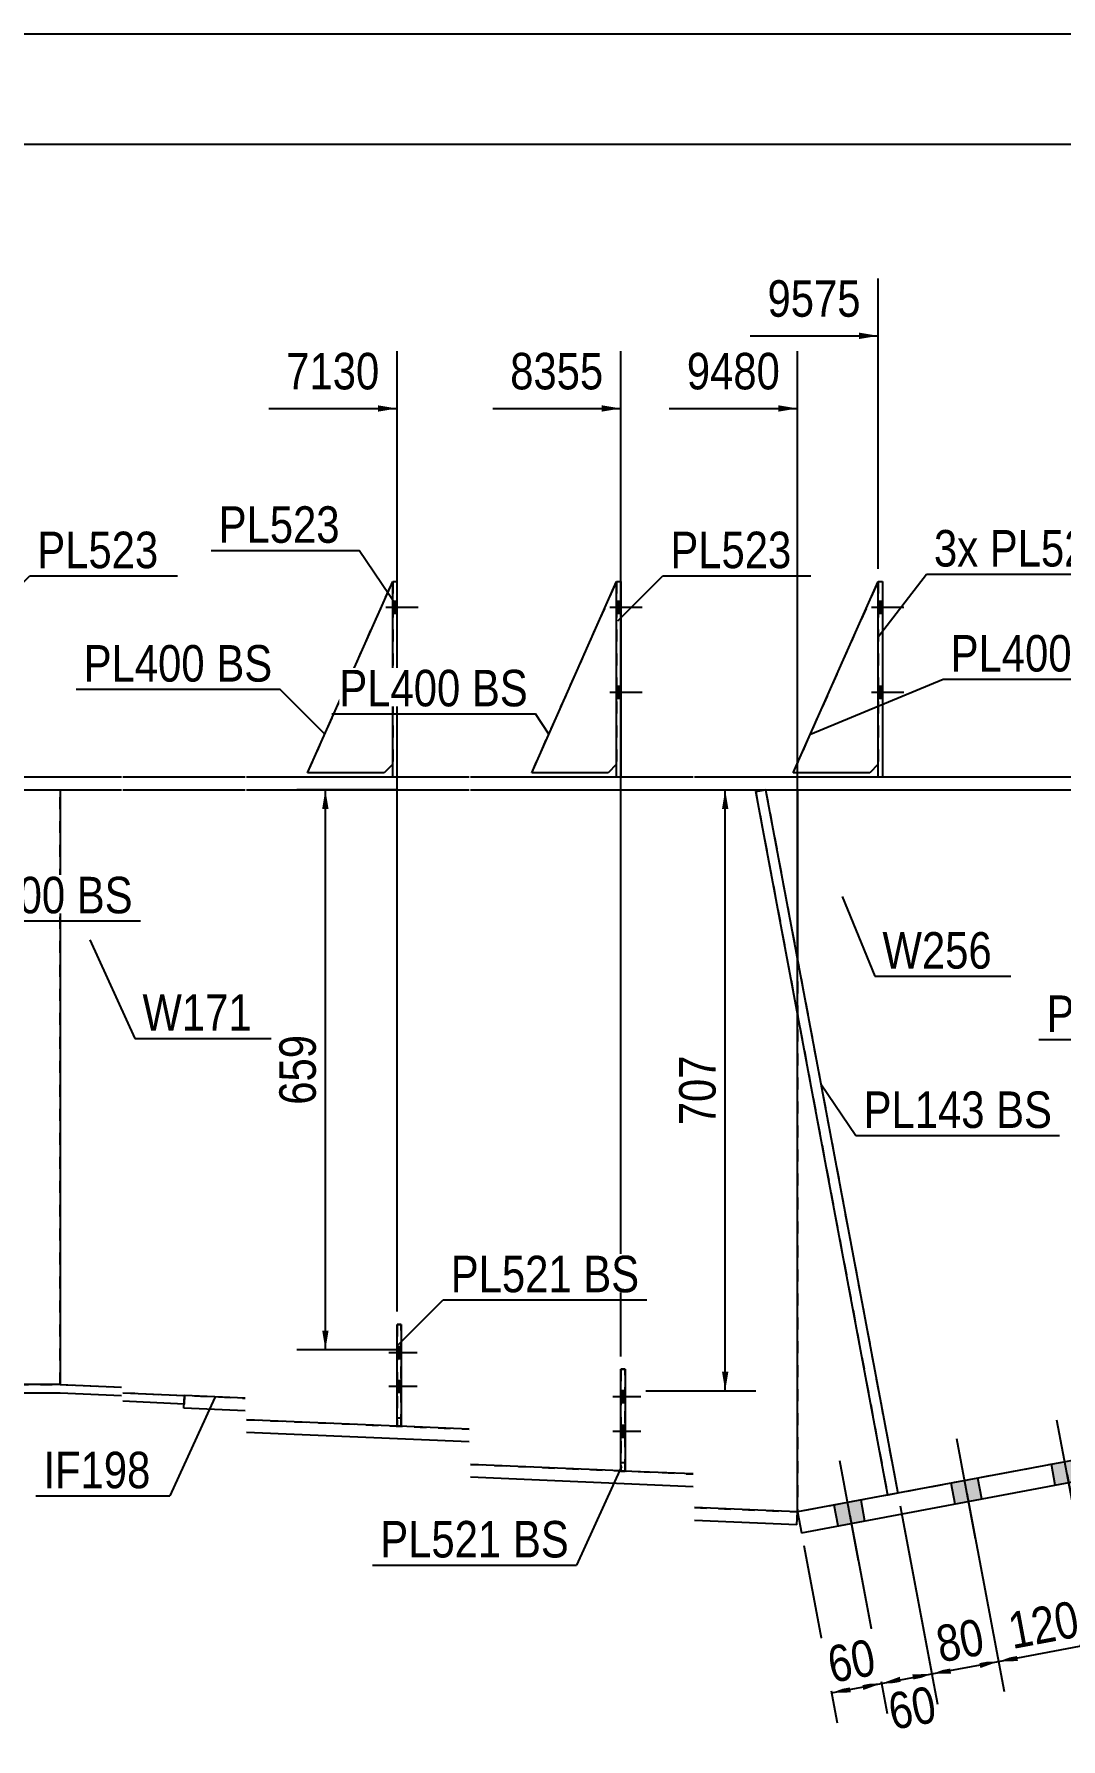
# Model space of a CAD drawing. Header units: millimetres. Extents: x -25 to 378, y -194 to 83.
# Drawn here: x 201.2 to 281.8, y -51.1 to 82.6 of the extents above; entities that cross this region are included whole.
import ezdxf

# ---------------------------------------------------------------- set-up
doc = ezdxf.new("R2010")
doc.units = ezdxf.units.MM
doc.linetypes.add('DXK_LINE_DOT1', pattern=[1.8814, 0.9407, -0.9407])
doc.linetypes.add('DXK_LINE_DOT2', pattern=[3.9198, 1.9599, -1.9599])
doc.styles.add('Arial Narrow', font='ARIALN.TTF', dxfattribs={"height": 0.2})

# ---------------------------------------------------------------- blocks, each defined once
blk = doc.blocks.new('Unknown-627304381-1201')
at = {"color": 5, "linetype": 'Continuous'}
blk.add_line((377.65, 82.62), (-22.35, 82.62), dxfattribs=at)
blk = doc.blocks.new('Bolt-627304381-1607 - 1601')
at = {"linetype": 'Continuous'}
for points in [[(229.69, 37.2), (229.69, 38.13), (229.36, 38.13), (229.36, 37.2)], [(229.69, 37.2), (229.69, 38.13), (229.36, 38.13), (229.36, 37.2)], [(229.69, 37.2), (229.69, 38.13), (229.36, 38.13), (229.36, 37.2)], [(229.69, 30.53), (229.69, 31.47), (229.36, 31.47), (229.36, 30.53)], [(229.69, 30.53), (229.69, 31.47), (229.36, 31.47), (229.36, 30.53)], [(229.69, 30.53), (229.69, 31.47), (229.36, 31.47), (229.36, 30.53)]]:
    blk.add_hatch(color=3, dxfattribs=at).paths.add_polyline_path(points)
at = {"color": 3, "linetype": 'Continuous'}
for p, q in [((228.83, 37.67), (231.36, 37.67)), ((228.83, 37.67), (231.36, 37.67)), ((228.83, 37.67), (231.36, 37.67)), ((229.36, 38.13), (229.69, 38.13)), ((229.36, 38.13), (229.69, 38.13)), ((229.36, 38.13), (229.69, 38.13)), ((229.36, 37.2), (229.69, 37.2)), ((229.36, 37.2), (229.69, 37.2)), ((229.36, 37.2), (229.69, 37.2)), ((228.83, 31), (231.36, 31)), ((228.83, 31), (231.36, 31)), ((228.83, 31), (231.36, 31)), ((229.36, 31.47), (229.69, 31.47)), ((229.36, 31.47), (229.69, 31.47)), ((229.36, 31.47), (229.69, 31.47)), ((229.36, 30.53), (229.69, 30.53)), ((229.36, 30.53), (229.69, 30.53)), ((229.36, 30.53), (229.69, 30.53))]:
    blk.add_line(p, q, dxfattribs=at)
blk = doc.blocks.new('Bolt-627304381-1608 - 1601')
at = {"linetype": 'Continuous'}
for points in [[(247.27, 37.2), (247.27, 38.13), (246.93, 38.13), (246.93, 37.2)], [(247.27, 37.2), (247.27, 38.13), (246.93, 38.13), (246.93, 37.2)], [(247.27, 37.2), (247.27, 38.13), (246.93, 38.13), (246.93, 37.2)], [(247.27, 30.53), (247.27, 31.47), (246.93, 31.47), (246.93, 30.53)], [(247.27, 30.53), (247.27, 31.47), (246.93, 31.47), (246.93, 30.53)], [(247.27, 30.53), (247.27, 31.47), (246.93, 31.47), (246.93, 30.53)]]:
    blk.add_hatch(color=3, dxfattribs=at).paths.add_polyline_path(points)
at = {"color": 3, "linetype": 'Continuous'}
for p, q in [((246.4, 37.67), (248.93, 37.67)), ((246.4, 37.67), (248.93, 37.67)), ((246.4, 37.67), (248.93, 37.67)), ((246.93, 38.13), (247.27, 38.13)), ((246.93, 38.13), (247.27, 38.13)), ((246.93, 38.13), (247.27, 38.13)), ((246.93, 37.2), (247.27, 37.2)), ((246.93, 37.2), (247.27, 37.2)), ((246.93, 37.2), (247.27, 37.2)), ((246.4, 31), (248.93, 31)), ((246.4, 31), (248.93, 31)), ((246.4, 31), (248.93, 31)), ((246.93, 31.47), (247.27, 31.47)), ((246.93, 31.47), (247.27, 31.47)), ((246.93, 31.47), (247.27, 31.47)), ((246.93, 30.53), (247.27, 30.53)), ((246.93, 30.53), (247.27, 30.53)), ((246.93, 30.53), (247.27, 30.53))]:
    blk.add_line(p, q, dxfattribs=at)
blk = doc.blocks.new('Part-627304381-2244 - 1601')
at = {"color": 2, "linetype": 'Continuous'}
for p, q in [((75.62, -23.33), (70.82, -23.33)), ((70.82, -23.33), (70.82, -24)), ((75.62, -24), (70.82, -24)), ((92.99, -23.33), (75.72, -23.33)), ((92.99, -24), (75.72, -24)), ((179.04, -23.33), (93.09, -23.33)), ((179.04, -24), (93.09, -24)), ((203.28, -23.33), (179.14, -23.33)), ((203.26, -24), (179.14, -24)), ((208.08, -24.21), (203.26, -24)), ((203.28, -23.33), (208.08, -23.54)), ((208.18, -23.98), (213.02, -24.19)), ((212.99, -24.86), (208.18, -24.65)), ((213.02, -24.19), (212.99, -24.86))]:
    blk.add_line(p, q, dxfattribs=at)
blk = doc.blocks.new('Bolt-627304381-1612 - 1601')
at = {"linetype": 'Continuous'}
for points in [[(267.79, 37.2), (267.79, 38.13), (267.46, 38.13), (267.46, 37.2)], [(267.79, 37.2), (267.79, 38.13), (267.46, 38.13), (267.46, 37.2)], [(267.79, 37.2), (267.79, 38.13), (267.46, 38.13), (267.46, 37.2)], [(267.79, 30.53), (267.79, 31.47), (267.46, 31.47), (267.46, 30.53)], [(267.79, 30.53), (267.79, 31.47), (267.46, 31.47), (267.46, 30.53)], [(267.79, 30.53), (267.79, 31.47), (267.46, 31.47), (267.46, 30.53)]]:
    blk.add_hatch(color=3, dxfattribs=at).paths.add_polyline_path(points)
at = {"color": 3, "linetype": 'Continuous'}
for p, q in [((266.93, 37.67), (269.46, 37.67)), ((266.93, 37.67), (269.46, 37.67)), ((266.93, 37.67), (269.46, 37.67)), ((267.46, 38.13), (267.79, 38.13)), ((267.46, 38.13), (267.79, 38.13)), ((267.46, 38.13), (267.79, 38.13)), ((267.46, 37.2), (267.79, 37.2)), ((267.46, 37.2), (267.79, 37.2)), ((267.46, 37.2), (267.79, 37.2)), ((266.93, 31), (269.46, 31)), ((266.93, 31), (269.46, 31)), ((266.93, 31), (269.46, 31)), ((267.46, 31.47), (267.79, 31.47)), ((267.46, 31.47), (267.79, 31.47)), ((267.46, 31.47), (267.79, 31.47)), ((267.46, 30.53), (267.79, 30.53)), ((267.46, 30.53), (267.79, 30.53)), ((267.46, 30.53), (267.79, 30.53))]:
    blk.add_line(p, q, dxfattribs=at)
blk = doc.blocks.new('Part-627304381-1798 - 1601')
at = {"color": 2, "linetype": 'Continuous'}
for p, q in [((229.36, 24.33), (229.36, 39.67)), ((229.36, 39.67), (229.69, 39.67)), ((229.69, 39.67), (229.69, 24.33))]:
    blk.add_line(p, q, dxfattribs=at)
at = {"color": 7, "linetype": 'DXK_LINE_DOT1'}
blk.add_line((229.69, 24.33), (229.36, 24.33), dxfattribs=at)
blk = doc.blocks.new('Part-627304381-2005 - 1601')
at = {"color": 2, "linetype": 'Continuous'}
for p, q in [((247.27, -30.12), (247.27, -22.12)), ((247.27, -22.12), (247.61, -22.12)), ((247.61, -22.12), (247.61, -30.12)), ((247.61, -30.12), (247.27, -30.12))]:
    blk.add_line(p, q, dxfattribs=at)
at = {"color": 7, "linetype": 'DXK_LINE_DOT1'}
blk.add_line((247.27, -29.45), (247.61, -29.45), dxfattribs=at)
blk = doc.blocks.new('Bolt-627304381-1615 - 1601')
at = {"color": 3, "linetype": 'DXK_LINE_DOT2'}
for p, q in [((229.07, -20.82), (231.27, -20.82)), ((229.7, -20.36), (230.03, -20.36)), ((229.7, -21.29), (230.03, -21.29)), ((229.07, -23.47), (231.27, -23.47)), ((229.7, -23.01), (230.03, -23.01)), ((229.7, -23.94), (230.03, -23.94))]:
    blk.add_line(p, q, dxfattribs=at)
blk = doc.blocks.new('Bolt-627304381-1616 - 1601')
at = {"color": 3, "linetype": 'DXK_LINE_DOT2'}
for p, q in [((247.27, -23.81), (247.61, -23.81)), ((246.64, -24.27), (248.84, -24.27)), ((247.27, -24.74), (247.61, -24.74)), ((247.27, -26.52), (247.61, -26.52)), ((246.64, -26.98), (248.84, -26.98)), ((247.27, -27.45), (247.61, -27.45))]:
    blk.add_line(p, q, dxfattribs=at)
blk = doc.blocks.new('Bolt-627304381-1621 - 1601')
at = {"linetype": 'Continuous'}
for points in [[(230.03, -21.29), (230.03, -20.36), (229.7, -20.36), (229.7, -21.29)], [(230.03, -23.94), (230.03, -23.01), (229.7, -23.01), (229.7, -23.94)]]:
    blk.add_hatch(color=3, dxfattribs=at).paths.add_polyline_path(points)
at = {"color": 3, "linetype": 'Continuous'}
for p, q in [((229.07, -20.82), (231.27, -20.82)), ((229.7, -20.36), (230.03, -20.36)), ((229.7, -21.29), (230.03, -21.29)), ((229.07, -23.47), (231.27, -23.47)), ((229.7, -23.01), (230.03, -23.01)), ((229.7, -23.94), (230.03, -23.94))]:
    blk.add_line(p, q, dxfattribs=at)
blk = doc.blocks.new('Bolt-627304381-1622 - 1601')
at = {"linetype": 'Continuous'}
for points in [[(247.61, -24.74), (247.61, -23.81), (247.27, -23.81), (247.27, -24.74)], [(247.61, -27.45), (247.61, -26.52), (247.27, -26.52), (247.27, -27.45)]]:
    blk.add_hatch(color=3, dxfattribs=at).paths.add_polyline_path(points)
at = {"color": 3, "linetype": 'Continuous'}
for p, q in [((247.27, -23.81), (247.61, -23.81)), ((246.64, -24.27), (248.84, -24.27)), ((247.27, -24.74), (247.61, -24.74)), ((247.27, -26.52), (247.61, -26.52)), ((246.64, -26.98), (248.84, -26.98)), ((247.27, -27.45), (247.61, -27.45))]:
    blk.add_line(p, q, dxfattribs=at)
blk = doc.blocks.new('Part-627304381-1756 - 1601')
at = {"color": 7, "linetype": 'DXK_LINE_DOT1'}
for p, q in [((260.79, 24.67), (267.46, 39.67)), ((267.46, 39.67), (267.46, 25.33)), ((266.79, 24.67), (260.79, 24.67)), ((267.46, 25.33), (266.79, 24.67))]:
    blk.add_line(p, q, dxfattribs=at)
blk = doc.blocks.new('Bolt-627304381-1637 - 1601')
at = {"linetype": 'Continuous'}
for points in [[(332.94, -19.85), (330.84, -20.24), (331.15, -21.88), (333.25, -21.49)], [(332.94, -19.85), (330.84, -20.24), (331.15, -21.88), (333.25, -21.49)], [(323.77, -21.57), (321.67, -21.96), (321.98, -23.6), (324.07, -23.21)], [(323.77, -21.57), (321.67, -21.96), (321.98, -23.6), (324.07, -23.21)], [(315.9, -23.05), (313.81, -23.44), (314.11, -25.08), (316.21, -24.68)], [(315.9, -23.05), (313.81, -23.44), (314.11, -25.08), (316.21, -24.68)], [(308.04, -24.52), (305.94, -24.92), (306.25, -26.55), (308.35, -26.16)], [(308.04, -24.52), (305.94, -24.92), (306.25, -26.55), (308.35, -26.16)], [(291, -27.72), (288.91, -28.12), (289.22, -29.75), (291.31, -29.36)], [(291, -27.72), (288.91, -28.12), (289.22, -29.75), (291.31, -29.36)], [(283.14, -29.2), (281.05, -29.59), (281.35, -31.23), (283.45, -30.84)], [(283.14, -29.2), (281.05, -29.59), (281.35, -31.23), (283.45, -30.84)], [(275.28, -30.68), (273.18, -31.07), (273.49, -32.71), (275.59, -32.31)], [(275.28, -30.68), (273.18, -31.07), (273.49, -32.71), (275.59, -32.31)], [(266.11, -32.4), (264.01, -32.79), (264.32, -34.43), (266.41, -34.04)], [(266.11, -32.4), (264.01, -32.79), (264.32, -34.43), (266.41, -34.04)]]:
    blk.add_hatch(color=3, dxfattribs=at).paths.add_polyline_path(points)
at = {"color": 3, "linetype": 'Continuous'}
for p, q in [((332.75, -24.61), (331.27, -16.77)), ((332.75, -24.61), (331.27, -16.77)), ((323.58, -26.34), (322.1, -18.49)), ((323.58, -26.34), (322.1, -18.49)), ((315.71, -27.81), (314.24, -19.97)), ((315.71, -27.81), (314.24, -19.97)), ((333.25, -21.49), (332.94, -19.85)), ((333.25, -21.49), (332.94, -19.85)), ((331.15, -21.88), (330.84, -20.24)), ((331.15, -21.88), (330.84, -20.24)), ((307.85, -29.29), (306.38, -21.44)), ((307.85, -29.29), (306.38, -21.44)), ((321.98, -23.6), (321.67, -21.96)), ((321.98, -23.6), (321.67, -21.96)), ((324.07, -23.21), (323.77, -21.57)), ((324.07, -23.21), (323.77, -21.57)), ((314.11, -25.08), (313.81, -23.44)), ((314.11, -25.08), (313.81, -23.44)), ((316.21, -24.68), (315.9, -23.05)), ((316.21, -24.68), (315.9, -23.05)), ((290.81, -32.49), (289.34, -24.64)), ((290.81, -32.49), (289.34, -24.64)), ((306.25, -26.55), (305.94, -24.92)), ((306.25, -26.55), (305.94, -24.92)), ((308.35, -26.16), (308.04, -24.52)), ((308.35, -26.16), (308.04, -24.52)), ((282.95, -33.97), (281.48, -26.12)), ((282.95, -33.97), (281.48, -26.12)), ((275.09, -35.44), (273.62, -27.6)), ((275.09, -35.44), (273.62, -27.6)), ((291.31, -29.36), (291, -27.72)), ((291.31, -29.36), (291, -27.72)), ((265.92, -37.17), (264.44, -29.32)), ((265.92, -37.17), (264.44, -29.32)), ((283.45, -30.84), (283.14, -29.2)), ((283.45, -30.84), (283.14, -29.2)), ((289.22, -29.75), (288.91, -28.12)), ((289.22, -29.75), (288.91, -28.12)), ((275.59, -32.31), (275.28, -30.68)), ((275.59, -32.31), (275.28, -30.68)), ((281.35, -31.23), (281.05, -29.59)), ((281.35, -31.23), (281.05, -29.59)), ((273.49, -32.71), (273.18, -31.07)), ((273.49, -32.71), (273.18, -31.07)), ((264.32, -34.43), (264.01, -32.79)), ((264.32, -34.43), (264.01, -32.79)), ((266.41, -34.04), (266.11, -32.4)), ((266.41, -34.04), (266.11, -32.4))]:
    blk.add_line(p, q, dxfattribs=at)
blk = doc.blocks.new('Part-627304381-1643 - 1601')
at = {"color": 7, "linetype": 'DXK_LINE_DOT1'}
for p, q in [((179.14, 23.33), (203.28, 23.33)), ((203.28, -23.33), (203.28, 23.33)), ((179.14, -23.33), (203.28, -23.33))]:
    blk.add_line(p, q, dxfattribs=at)
blk = doc.blocks.new('Part-627304381-1793 - 1601')
at = {"color": 2, "linetype": 'Continuous'}
for p, q in [((246.93, 24.33), (246.93, 39.67)), ((246.93, 39.67), (247.27, 39.67)), ((247.27, 39.67), (247.27, 24.33))]:
    blk.add_line(p, q, dxfattribs=at)
at = {"color": 7, "linetype": 'DXK_LINE_DOT1'}
blk.add_line((247.27, 24.33), (246.93, 24.33), dxfattribs=at)
blk = doc.blocks.new('Part-627304381-1828 - 1601')
at = {"color": 2, "linetype": 'Continuous'}
for p, q in [((267.46, 24.33), (267.46, 39.67)), ((267.46, 39.67), (267.79, 39.67)), ((267.79, 39.67), (267.79, 24.33))]:
    blk.add_line(p, q, dxfattribs=at)
at = {"color": 7, "linetype": 'DXK_LINE_DOT1'}
blk.add_line((267.79, 24.33), (267.46, 24.33), dxfattribs=at)
blk = doc.blocks.new('Part-627304381-1872 - 1601')
at = {"color": 2, "linetype": 'Continuous'}
for p, q in [((335.82, -19.31), (261.13, -33.33)), ((336.13, -20.94), (335.82, -19.31)), ((261.43, -34.97), (336.13, -20.94)), ((261.13, -33.33), (261.43, -34.97))]:
    blk.add_line(p, q, dxfattribs=at)
blk = doc.blocks.new('Part-627304381-1916 - 1601')
at = {"color": 7, "linetype": 'DXK_LINE_DOT1'}
for p, q in [((258.62, 23.33), (257.84, 23.19)), ((257.84, 23.19), (268.2, -32)), ((258.62, 23.33), (268.99, -31.86)), ((268.99, -31.86), (268.2, -32))]:
    blk.add_line(p, q, dxfattribs=at)
blk = doc.blocks.new('Part-627304381-1931 - 1601')
at = {"color": 2, "linetype": 'Continuous'}
for p, q in [((240.27, 24.67), (246.93, 39.67)), ((246.27, 24.67), (240.27, 24.67)), ((246.93, 25.33), (246.27, 24.67))]:
    blk.add_line(p, q, dxfattribs=at)
at = {"color": 7, "linetype": 'DXK_LINE_DOT1'}
blk.add_line((246.93, 39.67), (246.93, 25.33), dxfattribs=at)
blk = doc.blocks.new('Part-627304381-1936 - 1601')
at = {"color": 2, "linetype": 'Continuous'}
for p, q in [((222.69, 24.67), (229.36, 39.67)), ((228.69, 24.67), (222.69, 24.67)), ((229.36, 25.33), (228.69, 24.67))]:
    blk.add_line(p, q, dxfattribs=at)
at = {"color": 7, "linetype": 'DXK_LINE_DOT1'}
blk.add_line((229.36, 39.67), (229.36, 25.33), dxfattribs=at)
blk = doc.blocks.new('Part-627304381-2020 - 1601')
at = {"color": 2, "linetype": 'Continuous'}
for p, q in [((229.7, -26.61), (229.7, -18.61)), ((229.7, -18.61), (230.03, -18.61)), ((230.03, -18.61), (230.03, -26.61)), ((230.03, -26.61), (229.7, -26.61))]:
    blk.add_line(p, q, dxfattribs=at)
at = {"color": 7, "linetype": 'DXK_LINE_DOT1'}
blk.add_line((229.7, -25.94), (230.03, -25.94), dxfattribs=at)
blk = doc.blocks.new('Part-627304381-2067 - 1601')
at = {"color": 2, "linetype": 'Continuous'}
for p, q in [((260.79, 24.67), (267.46, 39.67)), ((266.79, 24.67), (260.79, 24.67)), ((267.46, 25.33), (266.79, 24.67))]:
    blk.add_line(p, q, dxfattribs=at)
blk = doc.blocks.new('Part-627304381-2099 - 1601')
at = {"color": 7, "linetype": 'DXK_LINE_DOT1'}
for p, q in [((247.27, -22.12), (247.27, -30.12)), ((247.61, -22.12), (247.27, -22.12)), ((247.61, -30.12), (247.61, -22.12)), ((247.27, -30.12), (247.61, -30.12))]:
    blk.add_line(p, q, dxfattribs=at)
blk = doc.blocks.new('Part-627304381-2104 - 1601')
at = {"color": 7, "linetype": 'DXK_LINE_DOT1'}
for p, q in [((240.27, 24.67), (246.93, 39.67)), ((246.27, 24.67), (240.27, 24.67)), ((246.93, 25.33), (246.27, 24.67))]:
    blk.add_line(p, q, dxfattribs=at)
blk = doc.blocks.new('Part-627304381-2109 - 1601')
at = {"color": 7, "linetype": 'DXK_LINE_DOT1'}
for p, q in [((229.7, -18.61), (229.7, -26.61)), ((230.03, -18.61), (229.7, -18.61)), ((230.03, -26.61), (230.03, -18.61)), ((229.7, -26.61), (230.03, -26.61))]:
    blk.add_line(p, q, dxfattribs=at)
blk = doc.blocks.new('Part-627304381-2114 - 1601')
at = {"color": 7, "linetype": 'DXK_LINE_DOT1'}
for p, q in [((222.69, 24.67), (229.36, 39.67)), ((228.69, 24.67), (222.69, 24.67)), ((229.36, 25.33), (228.69, 24.67))]:
    blk.add_line(p, q, dxfattribs=at)
blk = doc.blocks.new('Part-627304381-2178 - 1601')
at = {"color": 2, "linetype": 'Continuous'}
for p, q in [((183.94, 24.33), (183.94, 23.33)), ((208.08, 24.33), (183.94, 24.33)), ((217.79, 24.33), (208.18, 24.33)), ((235.37, 24.33), (217.89, 24.33)), ((252.94, 24.33), (235.47, 24.33)), ((334.41, 24.33), (253.04, 24.33)), ((334.41, 23.33), (334.41, 24.33)), ((183.94, 23.33), (208.08, 23.33)), ((208.18, 23.33), (217.79, 23.33)), ((217.89, 23.33), (235.37, 23.33)), ((235.47, 23.33), (252.94, 23.33)), ((253.04, 23.33), (334.41, 23.33))]:
    blk.add_line(p, q, dxfattribs=at)
blk = doc.blocks.new('Part-627304381-2200 - 1601')
at = {"color": 2, "linetype": 'Continuous'}
blk.add_line((203.28, 23.33), (203.28, -23.33), dxfattribs=at)
at = {"color": 7, "linetype": 'DXK_LINE_DOT1'}
for p, q in [((203.28, 23.33), (208.08, 23.33)), ((208.18, 23.33), (217.79, 23.33)), ((217.89, 23.33), (235.37, 23.33)), ((235.47, 23.33), (252.94, 23.33)), ((253.04, 23.33), (261.13, 23.33)), ((261.13, 23.33), (261.13, -33.33)), ((203.28, -23.33), (208.08, -23.54)), ((208.18, -23.98), (217.79, -24.4)), ((217.89, -26.09), (235.37, -26.84)), ((235.47, -29.6), (252.94, -30.35)), ((253.04, -32.99), (261.13, -33.33))]:
    blk.add_line(p, q, dxfattribs=at)
blk = doc.blocks.new('Part-627304381-2222 - 1601')
at = {"color": 2, "linetype": 'Continuous'}
for p, q in [((261.13, 23.33), (261.13, 10.01)), ((319.67, 23.33), (319.72, 23.08)), ((261.13, -33.33), (261.13, 5.68))]:
    blk.add_line(p, q, dxfattribs=at)
at = {"color": 7, "linetype": 'DXK_LINE_DOT1'}
for p, q in [((261.13, 23.33), (319.67, 23.33)), ((319.72, 23.08), (327.96, -20.78)), ((327.96, -20.78), (268.99, -31.86)), ((268.2, -32), (261.13, -33.33))]:
    blk.add_line(p, q, dxfattribs=at)
blk = doc.blocks.new('Part-627304381-2266 - 1601')
at = {"color": 2, "linetype": 'Continuous'}
for p, q in [((212.98, -25.19), (213.02, -24.19)), ((217.79, -25.4), (212.98, -25.19)), ((217.79, -24.4), (213.02, -24.19)), ((229.7, -26.6), (217.89, -26.09)), ((235.37, -26.84), (229.87, -26.61)), ((235.37, -27.84), (217.89, -27.09)), ((247.27, -30.11), (235.47, -29.6)), ((252.94, -31.35), (235.47, -30.6)), ((252.94, -30.35), (247.44, -30.12)), ((261.13, -33.33), (253.04, -32.99)), ((261.08, -34.33), (261.13, -33.33)), ((261.08, -34.33), (253.04, -33.99))]:
    blk.add_line(p, q, dxfattribs=at)
blk = doc.blocks.new('Part-627304381-2310 - 1601')
at = {"color": 2, "linetype": 'Continuous'}
for p, q in [((257.84, 23.19), (258.62, 23.33)), ((268.2, -32), (257.84, 23.19)), ((258.62, 23.33), (268.99, -31.86))]:
    blk.add_line(p, q, dxfattribs=at)
blk = doc.blocks.new('StraightDimension-627304381-2586 - 1601')
at = {"linetype": 'Continuous'}
for points in [[(269.24, -46.75), (267.72, -46.78), (269.15, -46.26)], [(270.13, -46.07), (271.65, -46.04), (270.23, -46.57)]]:
    blk.add_hatch(color=7, dxfattribs=at).paths.add_polyline_path(points)
at = {"color": 7, "linetype": 'Continuous'}
for p, q in [((269.17, -32.84), (272.07, -48.25)), ((265.24, -33.58), (268.14, -48.99)), ((267.72, -46.78), (271.65, -46.04))]:
    blk.add_line(p, q, dxfattribs=at)
at = {"color": 0}
blk.add_wipeout([(272.88, -50.24), (272.1, -46.11), (267.33, -47.01), (268.1, -51.14)], dxfattribs=at)
at = {"color": 3, "style": 'Arial Narrow'}
blk.add_text('60', height=2.863, rotation=10.6341, dxfattribs=at).set_placement((268.58, -50.44))
blk = doc.blocks.new('StraightDimension-627304381-2607 - 1601')
at = {"linetype": 'Continuous'}
for points in [[(283.24, -43.61), (284.76, -43.58), (283.33, -44.11)], [(278.42, -45.03), (276.9, -45.06), (278.32, -44.54)]]:
    blk.add_hatch(color=7, dxfattribs=at).paths.add_polyline_path(points)
at = {"color": 7, "linetype": 'Continuous'}
for p, q in [((282.28, -30.38), (285.2, -45.94)), ((274.42, -31.86), (277.34, -47.42)), ((276.9, -45.06), (284.76, -43.58))]:
    blk.add_line(p, q, dxfattribs=at)
at = {"color": 0}
blk.add_wipeout([(284.08, -43.56), (283.31, -39.43), (276.74, -40.66), (277.51, -44.79)], dxfattribs=at)
at = {"color": 3, "style": 'Arial Narrow'}
blk.add_text('120', height=2.863, rotation=10.6341, dxfattribs=at).set_placement((277.99, -44.09))
blk = doc.blocks.new('StraightDimension-627304381-8940 - 1601')
at = {"linetype": 'Continuous'}
blk.add_hatch(color=7, dxfattribs=at).paths.add_polyline_path([(259.63, 53.5), (261.13, 53.25), (259.63, 53)])
at = {"color": 7, "linetype": 'Continuous'}
for p, q in [((261.13, -32.33), (261.13, 57.75)), ((251.06, 53.25), (261.13, 53.25))]:
    blk.add_line(p, q, dxfattribs=at)
at = {"color": 0}
blk.add_wipeout([(260.35, 54.15), (260.35, 58.35), (251.84, 58.35), (251.84, 54.15)], dxfattribs=at)
at = {"color": 3, "style": 'Arial Narrow'}
blk.add_text('9480', height=2.863, dxfattribs=at).set_placement((252.44, 54.75))
blk = doc.blocks.new('StraightDimension-627304381-2501 - 1601')
at = {"linetype": 'Continuous'}
for points in [[(223.83, 21.83), (224.08, 23.33), (224.33, 21.83)], [(224.33, -19.1), (224.08, -20.6), (223.83, -19.1)]]:
    blk.add_hatch(color=7, dxfattribs=at).paths.add_polyline_path(points)
at = {"color": 7, "linetype": 'Continuous'}
for p, q in [((229.64, 23.33), (221.83, 23.33)), ((224.08, -20.6), (224.08, 23.33)), ((229.64, -20.6), (221.83, -20.6))]:
    blk.add_line(p, q, dxfattribs=at)
at = {"color": 0}
blk.add_wipeout([(223.93, 4.71), (219.73, 4.71), (219.73, -1.98), (223.93, -1.98)], dxfattribs=at)
at = {"color": 3, "style": 'Arial Narrow'}
blk.add_text('659', height=2.863, rotation=90.0002, dxfattribs=at).set_placement((223.33, -1.38))
blk = doc.blocks.new('StraightDimension-627304381-2509 - 1601')
at = {"linetype": 'Continuous'}
for points in [[(255.2, 21.83), (255.45, 23.33), (255.7, 21.83)], [(255.7, -22.32), (255.45, -23.82), (255.2, -22.32)]]:
    blk.add_hatch(color=7, dxfattribs=at).paths.add_polyline_path(points)
at = {"color": 7, "linetype": 'Continuous'}
for p, q in [((249.22, 23.33), (257.85, 23.33)), ((255.45, -23.82), (255.45, 23.33)), ((249.22, -23.82), (257.85, -23.82))]:
    blk.add_line(p, q, dxfattribs=at)
at = {"color": 0}
blk.add_wipeout([(255.3, 3.1), (251.1, 3.1), (251.1, -3.59), (255.3, -3.59)], dxfattribs=at)
at = {"color": 3, "style": 'Arial Narrow'}
blk.add_text('707', height=2.863, rotation=90.0002, dxfattribs=at).set_placement((254.7, -2.99))
blk = doc.blocks.new('StraightDimension-627304381-2573 - 1601')
at = {"linetype": 'Continuous'}
for points in [[(266.2, -46.81), (267.72, -46.78), (266.29, -47.3)], [(265.31, -47.49), (263.79, -47.52), (265.22, -47)]]:
    blk.add_hatch(color=7, dxfattribs=at).paths.add_polyline_path(points)
at = {"color": 7, "linetype": 'Continuous'}
for p, q in [((265.24, -33.58), (268.17, -49.14)), ((261.62, -35.95), (264.23, -49.88)), ((263.79, -47.52), (267.72, -46.78))]:
    blk.add_line(p, q, dxfattribs=at)
at = {"color": 0}
blk.add_wipeout([(268.12, -46.56), (267.34, -42.43), (262.57, -43.32), (263.34, -47.45)], dxfattribs=at)
at = {"color": 3, "style": 'Arial Narrow'}
blk.add_text('60', height=2.863, rotation=10.6341, dxfattribs=at).set_placement((263.82, -46.75))
blk = doc.blocks.new('StraightDimension-627304381-2600 - 1601')
at = {"linetype": 'Continuous'}
for points in [[(275.38, -45.09), (276.9, -45.06), (275.47, -45.58)], [(273.17, -46.01), (271.65, -46.04), (273.08, -45.52)]]:
    blk.add_hatch(color=7, dxfattribs=at).paths.add_polyline_path(points)
at = {"color": 7, "linetype": 'Continuous'}
for p, q in [((274.42, -31.86), (277.34, -47.42)), ((269.17, -32.84), (272.1, -48.4)), ((271.65, -46.04), (276.9, -45.06))]:
    blk.add_line(p, q, dxfattribs=at)
at = {"color": 0}
blk.add_wipeout([(276.63, -44.96), (275.86, -40.83), (271.09, -41.72), (271.86, -45.85)], dxfattribs=at)
at = {"color": 3, "style": 'Arial Narrow'}
blk.add_text('80', height=2.863, rotation=10.6341, dxfattribs=at).set_placement((272.34, -45.15))
blk = doc.blocks.new('StraightDimension-627304381-2779 - 1601')
at = {"color": 7, "linetype": 'Continuous'}
blk.add_line((-1.28, 73.99), (336.13, 73.99), dxfattribs=at)
blk = doc.blocks.new('StraightDimension-627304381-8939 - 1601')
at = {"linetype": 'Continuous'}
blk.add_hatch(color=7, dxfattribs=at).paths.add_polyline_path([(265.96, 59.2), (267.46, 58.95), (265.96, 58.7)])
at = {"color": 7, "linetype": 'Continuous'}
for p, q in [((267.46, 40.67), (267.46, 63.45)), ((257.4, 58.95), (267.46, 58.95))]:
    blk.add_line(p, q, dxfattribs=at)
at = {"color": 0}
blk.add_wipeout([(266.69, 59.85), (266.69, 64.05), (258.17, 64.05), (258.17, 59.85)], dxfattribs=at)
at = {"color": 3, "style": 'Arial Narrow'}
blk.add_text('9575', height=2.863, dxfattribs=at).set_placement((258.77, 60.45))
blk = doc.blocks.new('StraightDimension-627304381-8941 - 1601')
at = {"linetype": 'Continuous'}
blk.add_hatch(color=7, dxfattribs=at).paths.add_polyline_path([(245.77, 53.5), (247.27, 53.25), (245.77, 53)])
at = {"color": 7, "linetype": 'Continuous'}
for p, q in [((247.27, -21.12), (247.27, 57.75)), ((237.21, 53.25), (247.27, 53.25))]:
    blk.add_line(p, q, dxfattribs=at)
at = {"color": 0}
blk.add_wipeout([(246.5, 54.15), (246.5, 58.35), (237.98, 58.35), (237.98, 54.15)], dxfattribs=at)
at = {"color": 3, "style": 'Arial Narrow'}
blk.add_text('8355', height=2.863, dxfattribs=at).set_placement((238.58, 54.75))
blk = doc.blocks.new('StraightDimension-627304381-8942 - 1601')
at = {"linetype": 'Continuous'}
blk.add_hatch(color=7, dxfattribs=at).paths.add_polyline_path([(228.2, 53.5), (229.7, 53.25), (228.2, 53)])
at = {"color": 7, "linetype": 'Continuous'}
for p, q in [((229.7, -17.61), (229.7, 57.75)), ((219.64, 53.25), (229.7, 53.25))]:
    blk.add_line(p, q, dxfattribs=at)
at = {"color": 0}
blk.add_wipeout([(228.92, 54.15), (228.92, 58.35), (220.41, 58.35), (220.41, 54.15)], dxfattribs=at)
at = {"color": 3, "style": 'Arial Narrow'}
blk.add_text('7130', height=2.863, dxfattribs=at).set_placement((221.01, 54.75))
blk = doc.blocks.new('Mark-627304381-1794 - 1601')
at = {"color": 7, "linetype": 'Continuous'}
blk.add_line((229.69, 37.73), (226.72, 42.11), dxfattribs=at)
at = {"color": 0}
blk.add_wipeout([(225.22, 42.71), (225.22, 45.71), (215.71, 45.71), (215.71, 42.71)], dxfattribs=at)
blk.add_wipeout([(225.22, 42.71), (225.22, 45.71), (215.71, 45.71), (215.71, 42.71)], dxfattribs=at)
at = {"color": 7, "linetype": 'Continuous'}
blk.add_line((215.11, 42.11), (226.72, 42.11), dxfattribs=at)
at = {"color": 3, "style": 'Arial Narrow'}
blk.add_text('PL523', height=2.863, dxfattribs=at).set_placement((215.71, 42.71))
blk = doc.blocks.new('MarkSet-627304381-2850 - 1601')
at = {"color": 0}
for points in [[(203.68, 13.64), (203.68, 16.64), (194.18, 16.64), (194.18, 13.64)], [(208.97, 13.64), (208.97, 16.64), (204.58, 16.64), (204.58, 13.64)]]:
    blk.add_wipeout(points, dxfattribs=at)
for points in [[(203.68, 13.64), (203.68, 16.64), (194.18, 16.64), (194.18, 13.64)], [(208.97, 13.64), (208.97, 16.64), (204.58, 16.64), (204.58, 13.64)]]:
    blk.add_wipeout(points, dxfattribs=at)
at = {"color": 7, "linetype": 'Continuous'}
for p, q in [((191.95, 27.69), (193.58, 13.04)), ((193.58, 13.04), (209.57, 13.04))]:
    blk.add_line(p, q, dxfattribs=at)
at = {"color": 3, "style": 'Arial Narrow'}
for s, p in [('PL400', (194.18, 13.64)), ('BS', (204.58, 13.64))]:
    blk.add_text(s, height=2.863, dxfattribs=at).set_placement(p)
blk = doc.blocks.new('MarkSet-627304381-2973 - 1601')
at = {"color": 0}
for points in [[(234.68, 29.88), (234.68, 32.88), (225.18, 32.88), (225.18, 29.88)], [(239.97, 29.88), (239.97, 32.88), (235.58, 32.88), (235.58, 29.88)]]:
    blk.add_wipeout(points, dxfattribs=at)
for points in [[(234.68, 29.88), (234.68, 32.88), (225.18, 32.88), (225.18, 29.88)], [(239.97, 29.88), (239.97, 32.88), (235.58, 32.88), (235.58, 29.88)]]:
    blk.add_wipeout(points, dxfattribs=at)
at = {"color": 7, "linetype": 'Continuous'}
for p in [(224.58, 29.28), (241.62, 27.69)]:
    blk.add_line(p, (240.57, 29.28), dxfattribs=at)
at = {"color": 3, "style": 'Arial Narrow'}
for s, p in [('PL400', (225.18, 29.88)), ('BS', (235.58, 29.88))]:
    blk.add_text(s, height=2.863, dxfattribs=at).set_placement(p)
blk = doc.blocks.new('Mark-627304381-1774 - 1601')
at = {"color": 0}
blk.add_wipeout([(210.99, 40.72), (210.99, 43.72), (201.48, 43.72), (201.48, 40.72)], dxfattribs=at)
blk.add_wipeout([(210.99, 40.72), (210.99, 43.72), (201.48, 43.72), (201.48, 40.72)], dxfattribs=at)
at = {"color": 7, "linetype": 'Continuous'}
for p, q in [((197.35, 36.58), (200.88, 40.12)), ((200.88, 40.12), (212.49, 40.12))]:
    blk.add_line(p, q, dxfattribs=at)
at = {"color": 3, "style": 'Arial Narrow'}
blk.add_text('PL523', height=2.863, dxfattribs=at).set_placement((201.48, 40.72))
blk = doc.blocks.new('Mark-627304381-1789 - 1601')
at = {"color": 0}
blk.add_wipeout([(260.66, 40.72), (260.66, 43.72), (251.15, 43.72), (251.15, 40.72)], dxfattribs=at)
blk.add_wipeout([(260.66, 40.72), (260.66, 43.72), (251.15, 43.72), (251.15, 40.72)], dxfattribs=at)
at = {"color": 7, "linetype": 'Continuous'}
for p, q in [((247.02, 36.58), (250.55, 40.12)), ((250.55, 40.12), (262.16, 40.12))]:
    blk.add_line(p, q, dxfattribs=at)
at = {"color": 3, "style": 'Arial Narrow'}
blk.add_text('PL523', height=2.863, dxfattribs=at).set_placement((251.15, 40.72))
blk = doc.blocks.new('Mark-627304381-2262 - 1601')
at = {"color": 7, "linetype": 'Continuous'}
blk.add_line((215.41, -24.34), (211.87, -32.07), dxfattribs=at)
at = {"color": 0}
blk.add_wipeout([(210.37, -31.47), (210.37, -28.47), (201.96, -28.47), (201.96, -31.47)], dxfattribs=at)
blk.add_wipeout([(210.37, -31.47), (210.37, -28.47), (201.96, -28.47), (201.96, -31.47)], dxfattribs=at)
at = {"color": 7, "linetype": 'Continuous'}
blk.add_line((201.36, -32.07), (211.87, -32.07), dxfattribs=at)
at = {"color": 3, "style": 'Arial Narrow'}
blk.add_text('IF198', height=2.863, dxfattribs=at).set_placement((201.96, -31.47))
blk = doc.blocks.new('Mark-627304381-2196 - 1601')
at = {"color": 0}
blk.add_wipeout([(218.32, 4.43), (218.32, 7.43), (209.73, 7.43), (209.73, 4.43)], dxfattribs=at)
blk.add_wipeout([(218.32, 4.43), (218.32, 7.43), (209.73, 7.43), (209.73, 4.43)], dxfattribs=at)
at = {"color": 7, "linetype": 'Continuous'}
for p, q in [((205.6, 11.56), (209.13, 3.83)), ((209.13, 3.83), (219.82, 3.83))]:
    blk.add_line(p, q, dxfattribs=at)
at = {"color": 3, "style": 'Arial Narrow'}
blk.add_text('W171', height=2.863, dxfattribs=at).set_placement((209.73, 4.43))
blk = doc.blocks.new('Mark-627304381-2218 - 1601')
at = {"color": 0}
blk.add_wipeout([(276.37, 9.3), (276.37, 12.3), (267.79, 12.3), (267.79, 9.3)], dxfattribs=at)
blk.add_wipeout([(276.37, 9.3), (276.37, 12.3), (267.79, 12.3), (267.79, 9.3)], dxfattribs=at)
at = {"color": 7, "linetype": 'Continuous'}
for p, q in [((264.63, 14.96), (267.19, 8.7)), ((267.19, 8.7), (277.87, 8.7))]:
    blk.add_line(p, q, dxfattribs=at)
at = {"color": 3, "style": 'Arial Narrow'}
blk.add_text('W256', height=2.863, dxfattribs=at).set_placement((267.79, 9.3))
blk = doc.blocks.new('Mark-627304381-2316 - 1601')
at = {"color": 0}
for points in [[(290.16, 4.33), (290.16, 7.33), (280.66, 7.33), (280.66, 4.33)], [(298.72, 4.33), (298.72, 7.33), (291.06, 7.33), (291.06, 4.33)]]:
    blk.add_wipeout(points, dxfattribs=at)
for points in [[(290.16, 4.33), (290.16, 7.33), (280.66, 7.33), (280.66, 4.33)], [(298.72, 4.33), (298.72, 7.33), (291.06, 7.33), (291.06, 4.33)]]:
    blk.add_wipeout(points, dxfattribs=at)
at = {"color": 7, "linetype": 'Continuous'}
for p in [(301.77, 11.03), (280.06, 3.73)]:
    blk.add_line(p, (299.32, 3.73), dxfattribs=at)
at = {"color": 3, "style": 'Arial Narrow'}
for s, p in [('PL201', (280.66, 4.33)), ('(N/', (291.06, 4.33)), ('S)', (295.44, 4.33))]:
    blk.add_text(s, height=2.863, dxfattribs=at).set_placement(p)
blk = doc.blocks.new('MarkSet-627304381-2873 - 1601')
at = {"color": 0}
for points in [[(243.42, -16.09), (243.42, -13.09), (233.92, -13.09), (233.92, -16.09)], [(248.71, -16.09), (248.71, -13.09), (244.32, -13.09), (244.32, -16.09)]]:
    blk.add_wipeout(points, dxfattribs=at)
for points in [[(243.42, -16.09), (243.42, -13.09), (233.92, -13.09), (233.92, -16.09)], [(248.71, -16.09), (248.71, -13.09), (244.32, -13.09), (244.32, -16.09)]]:
    blk.add_wipeout(points, dxfattribs=at)
at = {"color": 7, "linetype": 'Continuous'}
for p, q in [((229.78, -20.23), (233.32, -16.69)), ((233.32, -16.69), (249.31, -16.69))]:
    blk.add_line(p, q, dxfattribs=at)
at = {"color": 3, "style": 'Arial Narrow'}
for s, p in [('PL521', (233.92, -16.09)), ('BS', (244.32, -16.09))]:
    blk.add_text(s, height=2.863, dxfattribs=at).set_placement(p)
blk = doc.blocks.new('MarkSet-627304381-2879 - 1601')
at = {"color": 0}
for points in [[(237.9, -36.9), (237.9, -33.9), (228.39, -33.9), (228.39, -36.9)], [(243.18, -36.9), (243.18, -33.9), (238.8, -33.9), (238.8, -36.9)]]:
    blk.add_wipeout(points, dxfattribs=at)
for points in [[(237.9, -36.9), (237.9, -33.9), (228.39, -33.9), (228.39, -36.9)], [(243.18, -36.9), (243.18, -33.9), (238.8, -33.9), (238.8, -36.9)]]:
    blk.add_wipeout(points, dxfattribs=at)
at = {"color": 7, "linetype": 'Continuous'}
for p in [(247.32, -29.77), (227.79, -37.5)]:
    blk.add_line(p, (243.78, -37.5), dxfattribs=at)
at = {"color": 3, "style": 'Arial Narrow'}
for s, p in [('PL521', (228.39, -36.9)), ('BS', (238.8, -36.9))]:
    blk.add_text(s, height=2.863, dxfattribs=at).set_placement(p)
blk = doc.blocks.new('MarkSet-627304381-2907 - 1601')
at = {"color": 0}
for points in [[(275.31, 40.85), (275.31, 43.85), (271.83, 43.85), (271.83, 40.85)], [(285.71, 40.85), (285.71, 43.85), (276.21, 43.85), (276.21, 40.85)]]:
    blk.add_wipeout(points, dxfattribs=at)
for points in [[(275.31, 40.85), (275.31, 43.85), (271.83, 43.85), (271.83, 40.85)], [(285.71, 40.85), (285.71, 43.85), (276.21, 43.85), (276.21, 40.85)]]:
    blk.add_wipeout(points, dxfattribs=at)
at = {"color": 7, "linetype": 'Continuous'}
for p, q in [((267.46, 35.33), (271.23, 40.25)), ((271.23, 40.25), (287.21, 40.25))]:
    blk.add_line(p, q, dxfattribs=at)
at = {"color": 3, "style": 'Arial Narrow'}
for s, p in [('3x', (271.83, 40.85)), ('PL523', (276.21, 40.85))]:
    blk.add_text(s, height=2.863, dxfattribs=at).set_placement(p)
blk = doc.blocks.new('MarkSet-627304381-2920 - 1601')
at = {"color": 0}
blk.add_wipeout([(282.64, 32.61), (282.64, 35.61), (273.14, 35.61), (273.14, 32.61)], dxfattribs=at)
blk.add_wipeout([(282.64, 32.61), (282.64, 35.61), (273.14, 35.61), (273.14, 32.61)], dxfattribs=at)
at = {"color": 7, "linetype": 'Continuous'}
for p, q in [((262.15, 27.69), (272.54, 32.01)), ((272.54, 32.01), (283.24, 32.01))]:
    blk.add_line(p, q, dxfattribs=at)
at = {"color": 3, "style": 'Arial Narrow'}
blk.add_text('PL400', height=2.863, dxfattribs=at).set_placement((273.14, 32.61))
blk = doc.blocks.new('MarkSet-627304381-2943 - 1601')
at = {"color": 0}
for points in [[(275.81, -3.2), (275.81, -0.2), (266.31, -0.2), (266.31, -3.2)], [(281.09, -3.2), (281.09, -0.2), (276.71, -0.2), (276.71, -3.2)]]:
    blk.add_wipeout(points, dxfattribs=at)
for points in [[(275.81, -3.2), (275.81, -0.2), (266.31, -0.2), (266.31, -3.2)], [(281.09, -3.2), (281.09, -0.2), (276.71, -0.2), (276.71, -3.2)]]:
    blk.add_wipeout(points, dxfattribs=at)
at = {"color": 7, "linetype": 'Continuous'}
for p, q in [((262.96, 0.25), (265.71, -3.8)), ((265.71, -3.8), (281.69, -3.8))]:
    blk.add_line(p, q, dxfattribs=at)
at = {"color": 3, "style": 'Arial Narrow'}
for s, p in [('PL143', (266.31, -3.2)), ('BS', (276.71, -3.2))]:
    blk.add_text(s, height=2.863, dxfattribs=at).set_placement(p)
blk = doc.blocks.new('MarkSet-627304381-2967 - 1601')
at = {"color": 0}
for points in [[(214.63, 31.82), (214.63, 34.82), (205.12, 34.82), (205.12, 31.82)], [(219.91, 31.82), (219.91, 34.82), (215.53, 34.82), (215.53, 31.82)]]:
    blk.add_wipeout(points, dxfattribs=at)
for points in [[(214.63, 31.82), (214.63, 34.82), (205.12, 34.82), (205.12, 31.82)], [(219.91, 31.82), (219.91, 34.82), (215.53, 34.82), (215.53, 31.82)]]:
    blk.add_wipeout(points, dxfattribs=at)
at = {"color": 7, "linetype": 'Continuous'}
for p in [(204.52, 31.22), (224.04, 27.69)]:
    blk.add_line(p, (220.51, 31.22), dxfattribs=at)
at = {"color": 3, "style": 'Arial Narrow'}
for s, p in [('PL400', (205.12, 31.82)), ('BS', (215.53, 31.82))]:
    blk.add_text(s, height=2.863, dxfattribs=at).set_placement(p)

msp = doc.modelspace()

# ---------------------------------------------------------------- block references
for name in ['Unknown-627304381-1201', 'Part-627304381-1936 - 1601', 'Part-627304381-2114 - 1601', 'Part-627304381-1798 - 1601', 'Part-627304381-1931 - 1601', 'Part-627304381-2104 - 1601', 'Part-627304381-1793 - 1601', 'Part-627304381-1756 - 1601', 'Part-627304381-2067 - 1601', 'Part-627304381-1828 - 1601', 'Bolt-627304381-1607 - 1601', 'Bolt-627304381-1608 - 1601', 'Bolt-627304381-1612 - 1601', 'Part-627304381-2178 - 1601', 'Part-627304381-1643 - 1601', 'Part-627304381-2200 - 1601', 'Part-627304381-1916 - 1601', 'Part-627304381-2310 - 1601', 'Part-627304381-2222 - 1601', 'Bolt-627304381-1637 - 1601', 'Part-627304381-2020 - 1601', 'Part-627304381-2109 - 1601', 'Part-627304381-1872 - 1601', 'Bolt-627304381-1615 - 1601', 'Bolt-627304381-1621 - 1601', 'Part-627304381-2005 - 1601', 'Part-627304381-2099 - 1601', 'Part-627304381-2244 - 1601', 'Bolt-627304381-1616 - 1601', 'Bolt-627304381-1622 - 1601', 'Part-627304381-2266 - 1601']:
    msp.add_blockref(name, (0, 0))

# ---------------------------------------------------------------- next in the draw order: block references
for name in ['StraightDimension-627304381-8940 - 1601', 'StraightDimension-627304381-2501 - 1601', 'Mark-627304381-2262 - 1601', 'MarkSet-627304381-2879 - 1601', 'StraightDimension-627304381-2607 - 1601', 'StraightDimension-627304381-2586 - 1601']:
    msp.add_blockref(name, (0, 0))

# ---------------------------------------------------------------- next in the draw order: block references
for name in ['StraightDimension-627304381-2509 - 1601', 'StraightDimension-627304381-2600 - 1601', 'StraightDimension-627304381-2573 - 1601']:
    msp.add_blockref(name, (0, 0))

# ---------------------------------------------------------------- next in the draw order: block references
msp.add_blockref('StraightDimension-627304381-2779 - 1601', (0, 0))

# ---------------------------------------------------------------- next in the draw order: block references
for name in ['StraightDimension-627304381-8939 - 1601', 'StraightDimension-627304381-8942 - 1601', 'StraightDimension-627304381-8941 - 1601', 'Mark-627304381-1774 - 1601', 'MarkSet-627304381-2850 - 1601', 'Mark-627304381-2218 - 1601', 'Mark-627304381-2316 - 1601', 'MarkSet-627304381-2943 - 1601']:
    msp.add_blockref(name, (0, 0))

# ---------------------------------------------------------------- next in the draw order: block references
for name in ['Mark-627304381-1794 - 1601', 'Mark-627304381-1789 - 1601', 'MarkSet-627304381-2907 - 1601', 'MarkSet-627304381-2973 - 1601', 'Mark-627304381-2196 - 1601', 'MarkSet-627304381-2873 - 1601']:
    msp.add_blockref(name, (0, 0))

# ---------------------------------------------------------------- next in the draw order: block references
for name in ['MarkSet-627304381-2967 - 1601', 'MarkSet-627304381-2920 - 1601']:
    msp.add_blockref(name, (0, 0))

doc.saveas('drawing.dxf')
